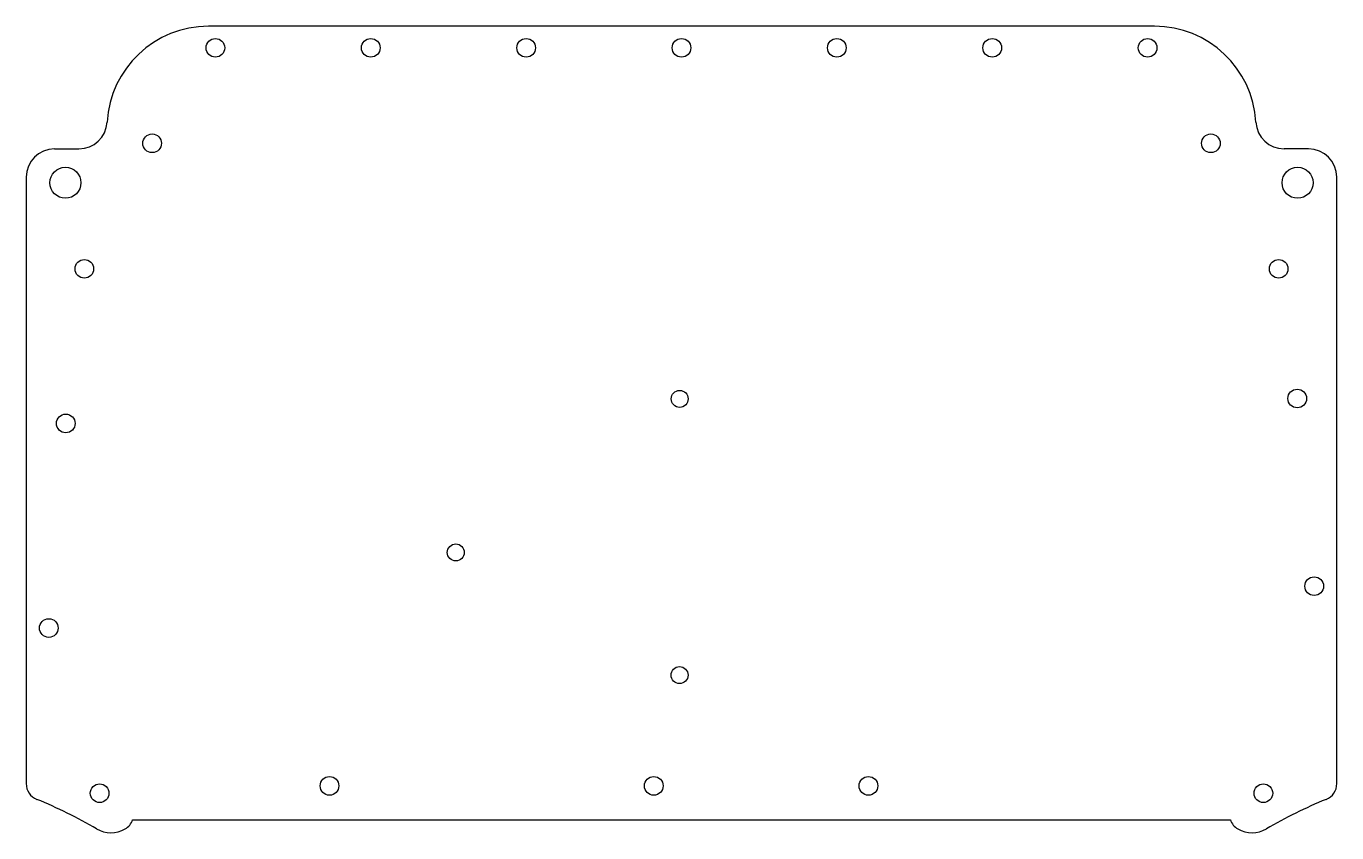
# Model space of a CAD drawing. Header units: millimetres. Extents: x -116 to 116, y -11 to 132.
import ezdxf

# ---------------------------------------------------------------- set-up
doc = ezdxf.new("R2010")
doc.units = ezdxf.units.MM

msp = doc.modelspace()

# ---------------------------------------------------------------- linework, layer by layer
at = {"color": 7, "linetype": 'Continuous', "lineweight": 25}
for p, q in [((83.7, 132.16), (-83.7, 132.16)), ((-110.99, 110.46), (-106.66, 110.46)), ((110.99, 110.46), (106.66, 110.46)), ((-115.99, 105.46), (-115.99, -1.86)), ((115.99, -1.86), (115.99, 105.46)), ((-97.15, -8.25), (97.15, -8.25))]:
    msp.add_line(p, q, dxfattribs=at)
for centre, radius in [((-82.5, 128.33), 1.65), ((-55, 128.33), 1.65), ((-27.5, 128.33), 1.65), ((0, 128.33), 1.65), ((27.5, 128.33), 1.65), ((55, 128.33), 1.65), ((82.5, 128.33), 1.65), ((-93.7, 111.44), 1.65), ((93.7, 111.44), 1.65), ((-109.05, 104.46), 2.75), ((109.05, 104.46), 2.75), ((-105.7, 89.23), 1.65), ((105.7, 89.23), 1.65), ((-0.32, 66.22), 1.5), ((108.99, 66.29), 1.65), ((-108.99, 61.88), 1.65), ((-39.96, 39.05), 1.5), ((111.99, 33.08), 1.65), ((-111.99, 25.68), 1.65), ((-0.34, 17.35), 1.5), ((-102.99, -3.55), 1.65), ((-62.3, -2.25), 1.65), ((-4.91, -2.25), 1.65), ((33.09, -2.25), 1.65), ((102.99, -3.55), 1.65)]:
    msp.add_circle(centre, radius, dxfattribs=at)
for centre, radius, start, end in [((-83.7, 114.16), 18, 90, 176.7576), ((83.7, 114.16), 18, 3.2424, 90), ((-106.66, 115.46), 5, 270, 356.7576), ((106.66, 115.46), 5, 183.2424, 270), ((-110.99, 105.46), 5, 90, 180), ((110.99, 105.46), 5, 0, 90), ((-112.99, -1.86), 3, 180, 248.0157), ((112.99, -1.86), 3, 291.9843, 360), ((-144.06, -78.83), 80, 59.5543, 68.0157), ((144.06, -78.83), 80, 111.9843, 120.4457), ((-99.99, -7.28), 3, 300, 341.1768), ((99.99, -7.28), 3, 198.8232, 240), ((-100.99, -5.55), 5, 239.5543, 300), ((100.99, -5.55), 5, 240, 300.4457)]:
    msp.add_arc(centre, radius, start, end, dxfattribs=at)

doc.saveas('drawing.dxf')
